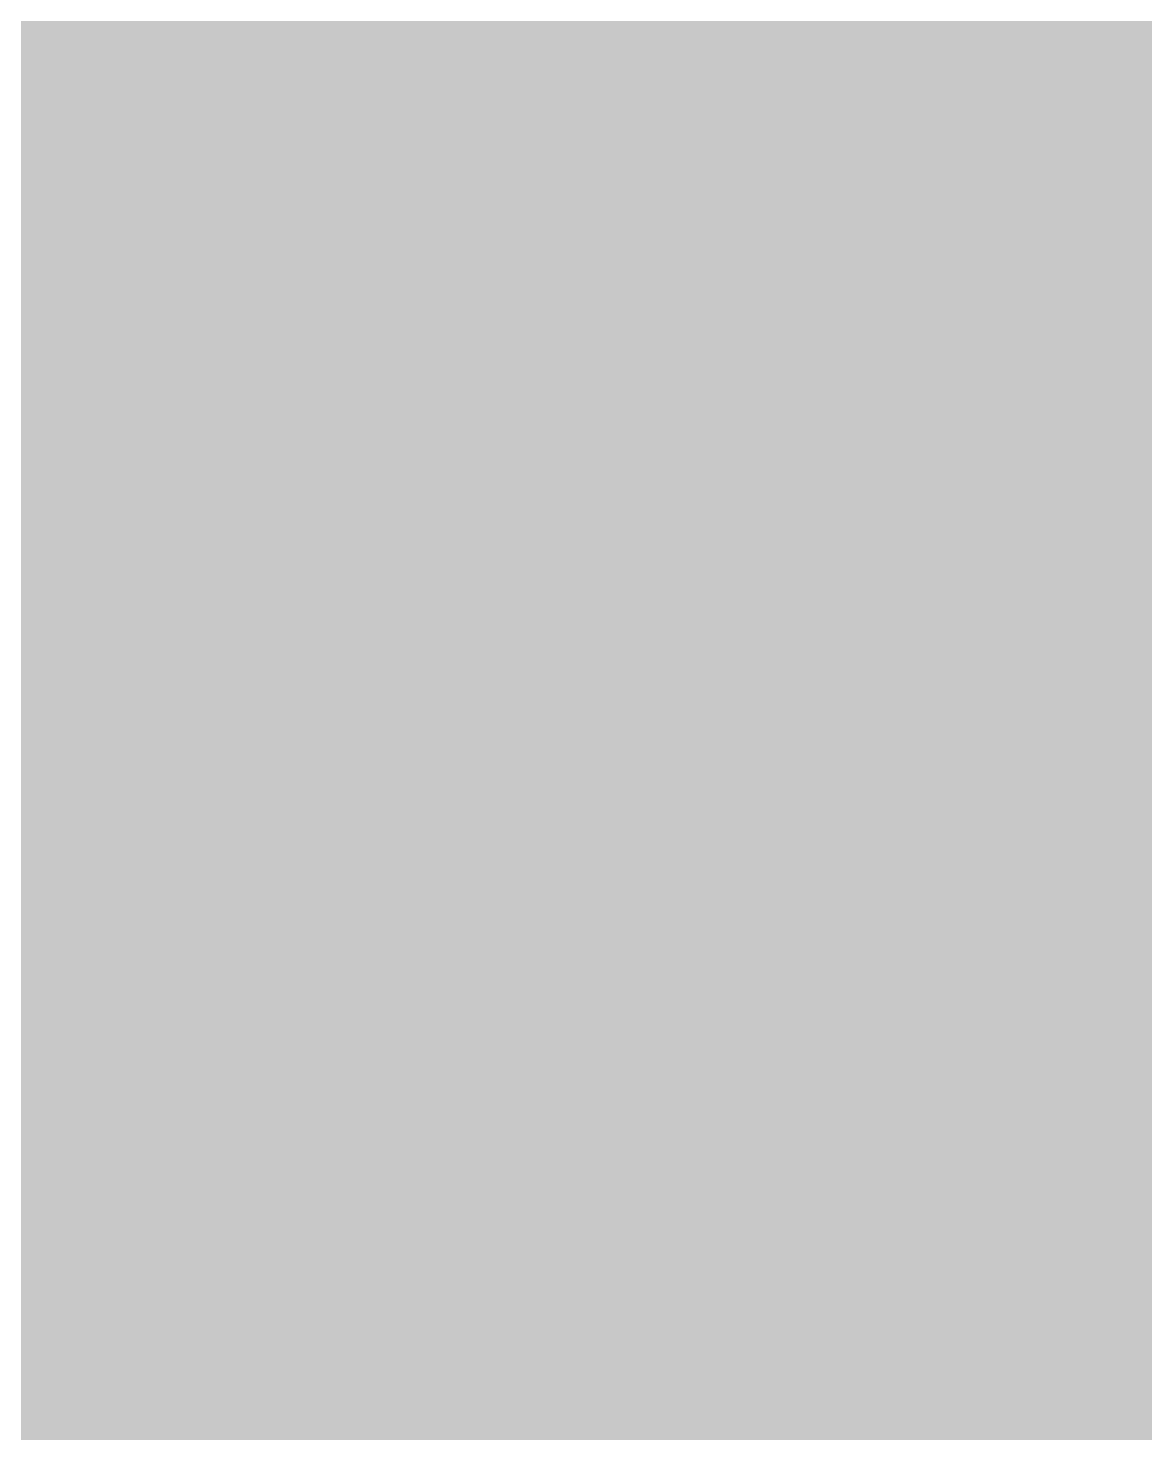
# Model space of a CAD drawing. Header units: inches. Extents: x -4218 to -1830, y 9757 to 12359.
# Drawn here: x -2983.51456 to -2983.50539, y 10934.1892 to 10934.20074 of the extents above; entities that cross this region are included whole.
import ezdxf

# ---------------------------------------------------------------- set-up
doc = ezdxf.new("R2010")
doc.units = ezdxf.units.IN
doc.header["$MEASUREMENT"] = 0
doc.layers.add('A-FLOR-PATT-1', color=9, linetype='Continuous', lineweight=9)

msp = doc.modelspace()

# ---------------------------------------------------------------- hatches: boundary and pattern name
at = {"layer": 'A-FLOR-PATT-1'}
h = msp.add_hatch(dxfattribs=at)
h.set_pattern_fill('FP_7', color=256, style=0, pattern_type=2)
h.set_pattern_definition([(0, (0, -4.018), (15.36, 3.839), [1.267, -10.253, 1.267, -10.253, -61.44]), (0, (0, -4.018), (15.36, 3.839), [-23.04, 1.267, -21.773, 1.267, -10.253, -26.88]), (0, (0, -4.018), (15.36, 3.839), [-57.6, 1.267, -6.413, 1.267, -17.933]), (120.004, (5.76, -2.099), (-11.0058321, 11.3805159), [1.267, -10.252, 1.267, -10.252, -61.433]), (120.004, (5.76, -2.099), (-11.0058321, 11.3805159), [-23.037, 1.267, -21.77, 1.267, -10.252, -26.877]), (120.004, (5.76, -2.099), (-11.0058321, 11.3805159), [-57.593, 1.267, -6.412, 1.267, -17.931]), (239.996, (7.68, 5.58), (-4.354525, -15.2201142), [1.267, -10.252, 1.267, -10.252, -61.433]), (239.996, (7.68, 5.58), (-4.354525, -15.2201142), [-23.037, 1.267, -21.77, 1.267, -10.252, -26.877]), (239.996, (7.68, 5.58), (-4.354525, -15.2201142), [-57.593, 1.267, -6.412, 1.267, -17.931])])
h.paths.add_polyline_path([(-3213.923737, 10851.139396), (-3175.335455, 10851.174423), (-3175.335455, 10851.764396), (-3137.312018, 10851.764396), (-3137.312018, 10851.139396), (-3137.123737, 10851.172365), (-3137.123737, 10934.189396), (-3019.523737, 10934.189396), (-3019.523737, 11005.575112), (-3213.923737, 10911.781109), (-3213.923737, 10851.141707)], flags=0)
h.paths.add_polyline_path([(-2758.428051, 10851.139396), (-2705.069432, 10851.17146), (-2753.498737, 10894.29241), (-2753.514835, 10853.751601), (-2753.860941, 10853.751601), (-2753.897516, 10851.751601), (-2772.323737, 10851.713501), (-2772.323737, 10851.139396), (-2758.456652, 10851.139396)], flags=0)
h.paths.add_polyline_path([(-2940.77182, 10851.139396), (-2925.923737, 10851.17146), (-2925.923737, 10934.189396), (-2808.323737, 10934.189396), (-2808.323737, 10943.108021), (-2924.826344, 11046.840733), (-2925.219535, 11045.803972), (-2926.246625, 11044.315976), (-2927.59997, 11043.117017), (-2929.200919, 11042.276774), (-2930.95643, 11041.84408), (-2932.764481, 11041.84408), (-2934.519992, 11042.276774), (-2936.120941, 11043.117017), (-2937.474286, 11044.315976), (-2937.912509, 11044.950852), (-2983.523737, 11022.944372), (-2983.523737, 10851.139396), (-2983.335455, 10851.17146), (-2983.335455, 10851.764396), (-2945.312018, 10851.764396), (-2945.312018, 10851.139396)], flags=0)

doc.saveas('drawing.dxf')
